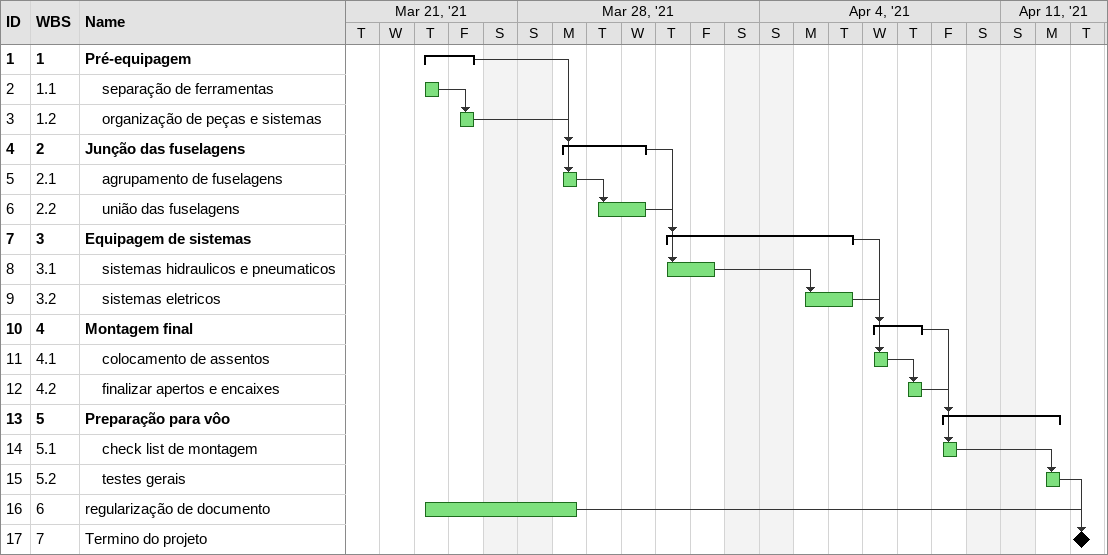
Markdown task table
| ID | WBS | Task | Start | Finish | Predecessors |
|---|---|---|---|---|---|
| 1 | 1 | **Pré-equipagem** | 2021-03-25 | 2021-03-26 |  |
| 2 | 1.1 | separação de ferramentas | 2021-03-25 | 2021-03-25 |  |
| 3 | 1.2 | organização de peças e sistemas | 2021-03-26 | 2021-03-26 | 2 |
| 4 | 2 | **Junção das fuselagens** | 2021-03-29 | 2021-03-31 | 1 |
| 5 | 2.1 | agrupamento de fuselagens | 2021-03-29 | 2021-03-29 | 3 |
| 6 | 2.2 | união das fuselagens | 2021-03-30 | 2021-03-31 | 5 |
| 7 | 3 | **Equipagem de sistemas** | 2021-04-01 | 2021-04-06 | 4 |
| 8 | 3.1 | sistemas hidraulicos e pneumaticos | 2021-04-01 | 2021-04-02 | 6 |
| 9 | 3.2 | sistemas eletricos | 2021-04-05 | 2021-04-06 | 8 |
| 10 | 4 | **Montagem final** | 2021-04-07 | 2021-04-08 | 7 |
| 11 | 4.1 | colocamento de assentos | 2021-04-07 | 2021-04-07 | 9 |
| 12 | 4.2 | finalizar apertos e encaixes | 2021-04-08 | 2021-04-08 | 11 |
| 13 | 5 | **Preparação para vôo** | 2021-04-09 | 2021-04-12 | 10 |
| 14 | 5.1 | check list de montagem | 2021-04-09 | 2021-04-09 | 12 |
| 15 | 5.2 | testes gerais | 2021-04-12 | 2021-04-12 | 14 |
| 16 | 6 | regularização de documento | 2021-03-25 | 2021-03-29 |  |
| 17 | 7 | Termino do projeto (milestone) | 2021-04-13 | 2021-04-13 | 16, 15 |
